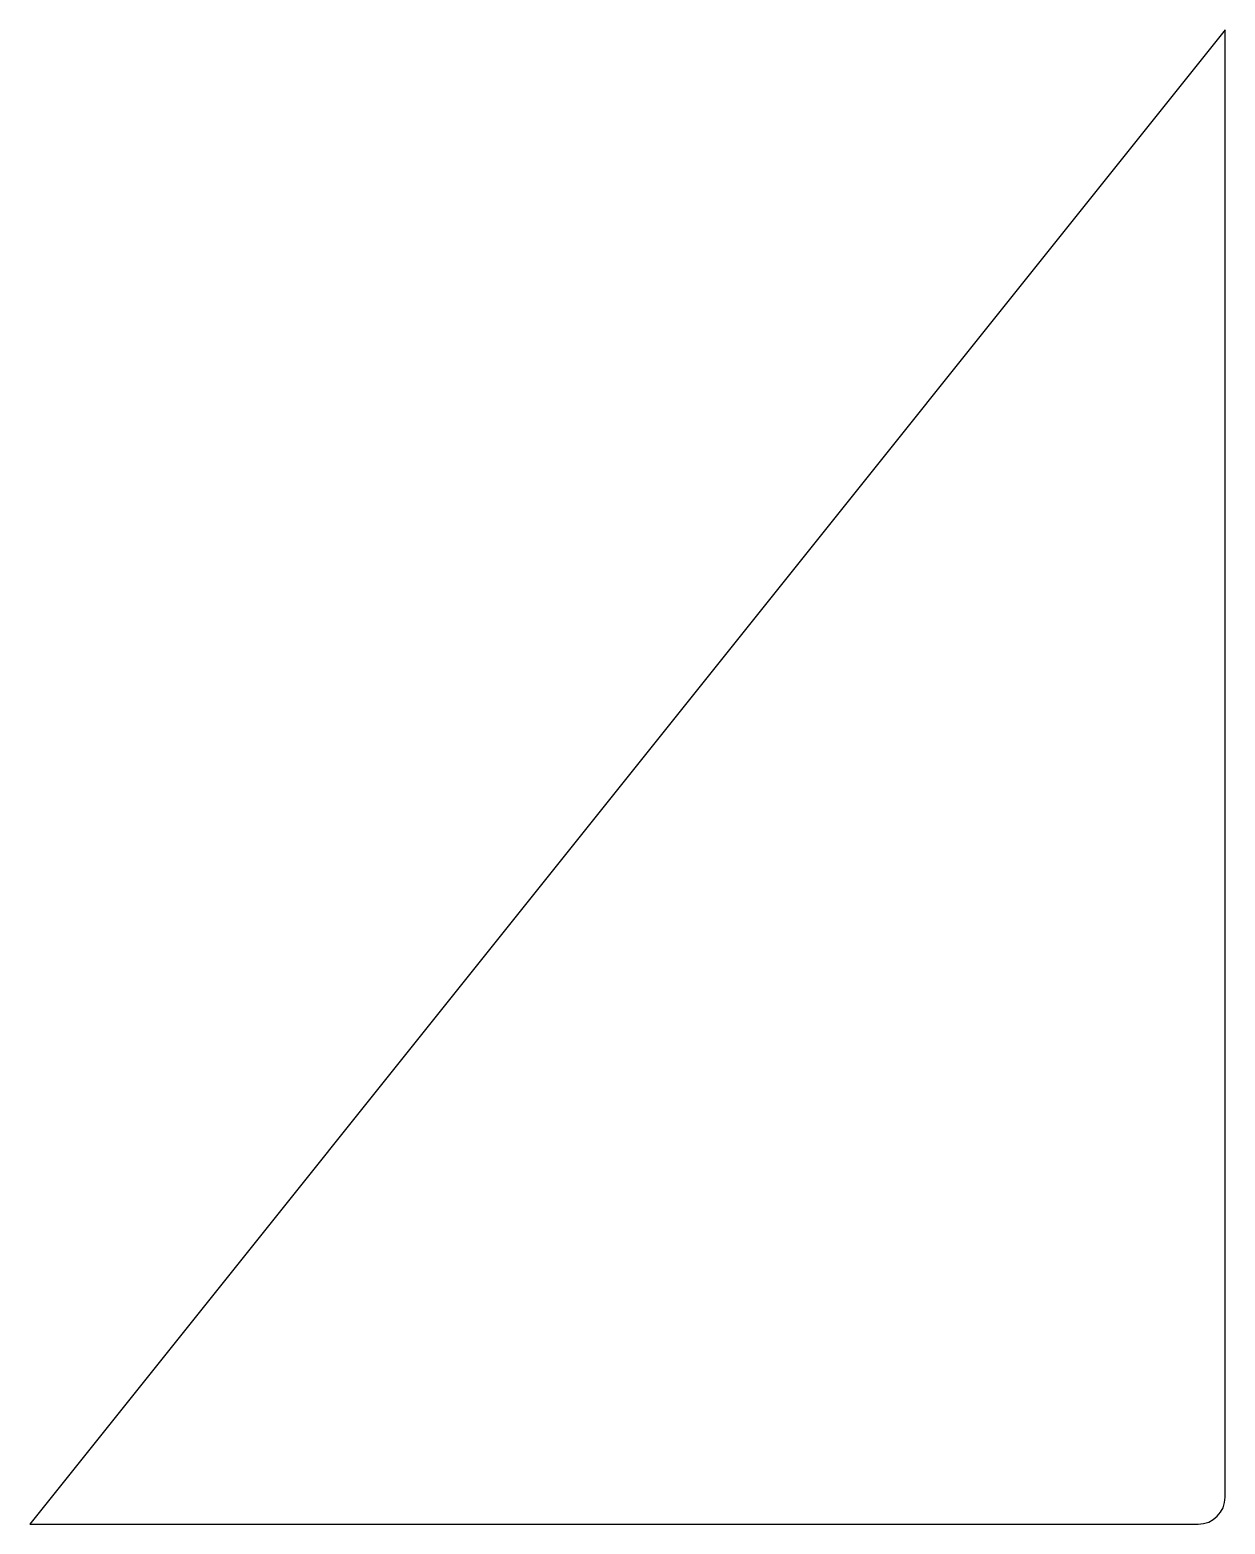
# Model space of a CAD drawing. Header units: millimetres. Extents: x -80 to 0, y 0 to 100.
import ezdxf

# ---------------------------------------------------------------- set-up
doc = ezdxf.new("R2010")
doc.units = ezdxf.units.MM

msp = doc.modelspace()

# ---------------------------------------------------------------- linework, layer by layer
at = {"color": 7, "linetype": 'Continuous', "lineweight": 25}
for p, q in [((0, 100), (-80, 0)), ((0, 1.8), (0, 100)), ((-80, 0), (-1.8, 0))]:
    msp.add_line(p, q, dxfattribs=at)
msp.add_arc((-1.8, 1.8), 1.8, 270, 0, dxfattribs=at)

doc.saveas('drawing.dxf')
